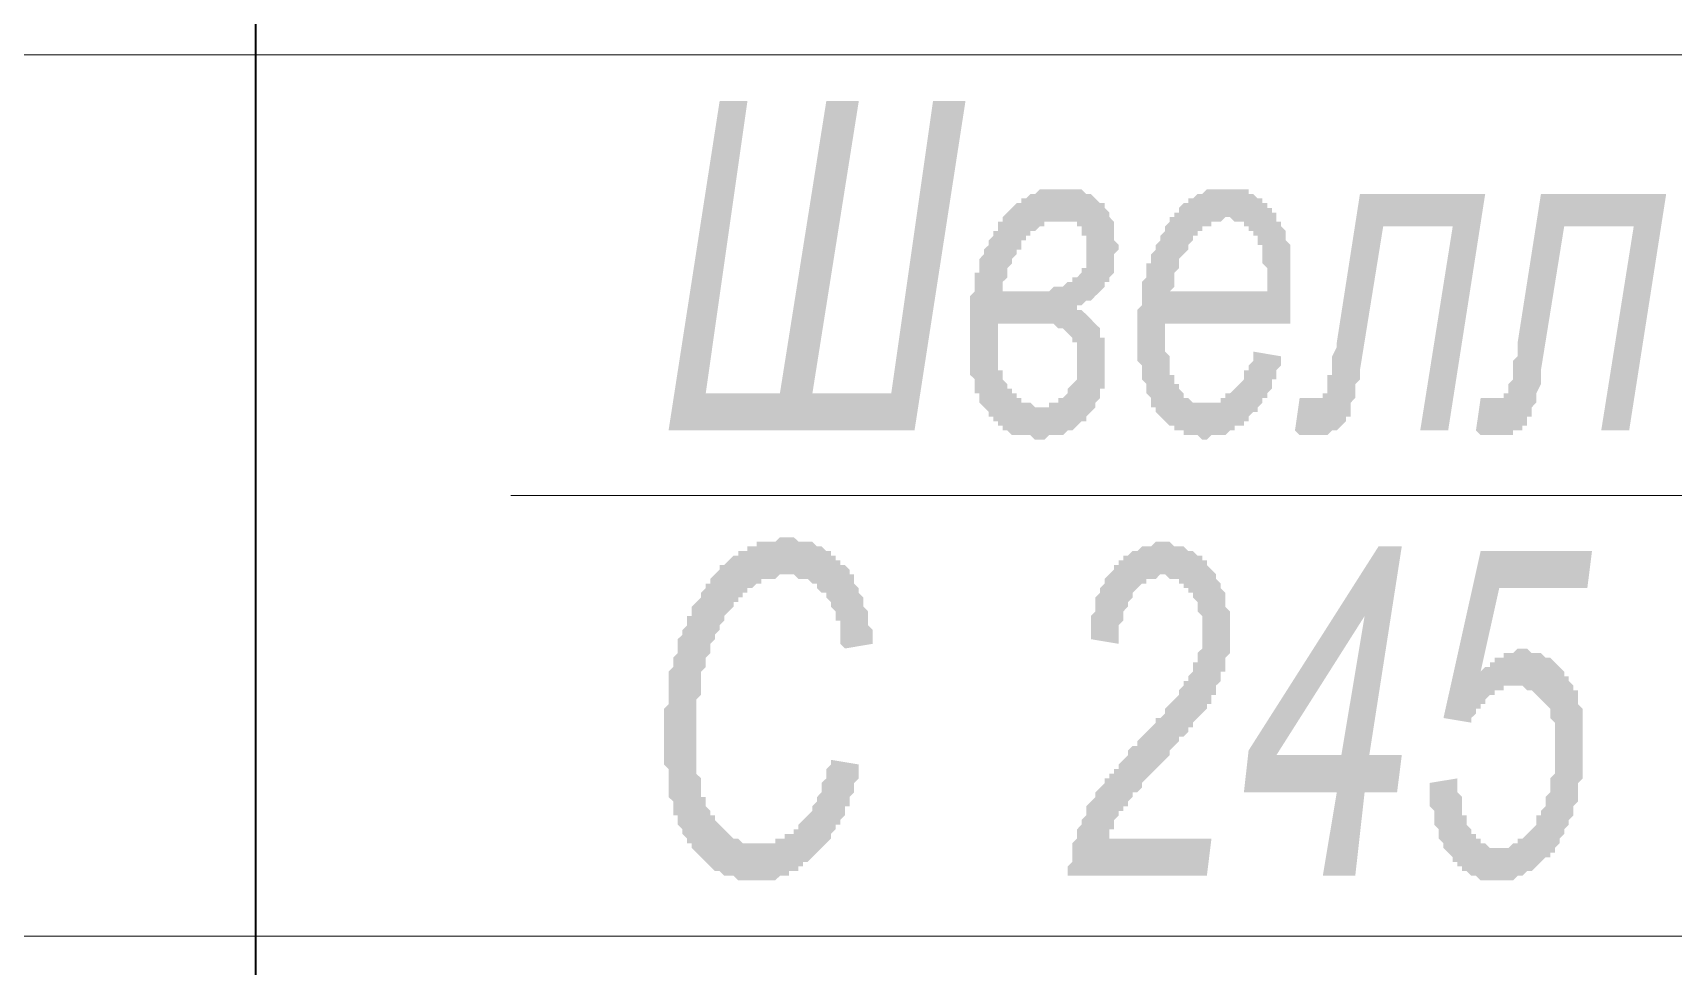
# Model space of a CAD drawing. Header units: millimetres. Extents: x 1372 to 666090, y 1285 to 31551.
# Drawn here: x 626999 to 628473, y 25875 to 26714 of the extents above; entities that cross this region are included whole.
import ezdxf

# ---------------------------------------------------------------- set-up
doc = ezdxf.new("R2010")
doc.units = ezdxf.units.MM
doc.layers.add('PDF _0', color=7, linetype='Continuous')
doc.layers.add('PDF _Аннотация - Текст_Ном._пера__1', color=7, linetype='Continuous')

msp = doc.modelspace()

# ---------------------------------------------------------------- hatches: boundary and pattern name
at = {"layer": 'PDF _Аннотация - Текст_Ном._пера__1', "transparency": 33554559}
for points in [[(627616.3, 26652.8), (627641.3, 26652.8), (627603.8, 26390), (627670.5, 26390), (627712.2, 26652.8), (627741.4, 26652.8), (627699.7, 26390), (627770.6, 26390), (627808.1, 26652.8), (627837.3, 26652.8), (627791.5, 26356.6), (627570.4, 26356.6)], [(628191.9, 26569.3), (628304.5, 26569.3), (628271.2, 26356.6), (628246.1, 26356.6), (628275.3, 26540.1), (628212.8, 26540.1), (628191.9, 26410.8), (628191.9, 26406.6), (628191.9, 26402.5), (628187.7, 26398.3), (628187.7, 26390), (628187.7, 26385.8), (628187.7, 26385.8), (628183.6, 26381.6), (628183.6, 26377.4), (628183.6, 26373.3), (628183.6, 26369.1), (628179.4, 26369.1), (628179.4, 26364.9), (628179.4, 26364.9), (628175.2, 26360.8), (628175.2, 26360.8), (628171.1, 26356.6), (628171.1, 26356.6), (628166.9, 26356.6), (628162.7, 26352.4), (628162.7, 26352.4), (628158.5, 26352.4), (628154.4, 26352.4), (628154.4, 26352.4), (628154.4, 26352.4), (628150.2, 26352.4), (628146, 26352.4), (628146, 26352.4), (628141.9, 26352.4), (628137.7, 26352.4), (628137.7, 26352.4), (628133.5, 26356.6), (628137.7, 26385.8), (628141.9, 26385.8), (628141.9, 26385.8), (628146, 26385.8), (628150.2, 26385.8), (628150.2, 26385.8), (628154.4, 26385.8), (628158.5, 26385.8), (628158.5, 26390), (628162.7, 26390), (628162.7, 26390), (628162.7, 26394.1), (628162.7, 26394.1), (628162.7, 26398.3), (628162.7, 26402.5), (628162.7, 26406.6), (628166.9, 26406.6), (628166.9, 26415), (628166.9, 26419.2), (628166.9, 26423.3), (628171.1, 26431.7), (628171.1, 26435.8)], [(628354.6, 26569.3), (628467.2, 26569.3), (628433.9, 26356.6), (628408.8, 26356.6), (628438, 26540.1), (628375.5, 26540.1), (628354.6, 26410.8), (628354.6, 26406.6), (628354.6, 26402.5), (628354.6, 26398.3), (628350.4, 26390), (628350.4, 26385.8), (628350.4, 26385.8), (628350.4, 26381.6), (628346.3, 26377.4), (628346.3, 26373.3), (628346.3, 26369.1), (628342.1, 26369.1), (628342.1, 26364.9), (628342.1, 26364.9), (628342.1, 26360.8), (628337.9, 26360.8), (628337.9, 26356.6), (628333.7, 26356.6), (628329.6, 26356.6), (628329.6, 26352.4), (628325.4, 26352.4), (628321.2, 26352.4), (628321.2, 26352.4), (628321.2, 26352.4), (628317.1, 26352.4), (628312.9, 26352.4), (628312.9, 26352.4), (628308.7, 26352.4), (628304.5, 26352.4), (628304.5, 26352.4), (628300.4, 26352.4), (628296.2, 26356.6), (628300.4, 26385.8), (628304.5, 26385.8), (628308.7, 26385.8), (628308.7, 26385.8), (628312.9, 26385.8), (628317.1, 26385.8), (628317.1, 26385.8), (628321.2, 26385.8), (628321.2, 26390), (628325.4, 26390), (628325.4, 26390), (628325.4, 26394.1), (628325.4, 26394.1), (628325.4, 26398.3), (628329.6, 26402.5), (628329.6, 26406.6), (628329.6, 26406.6), (628329.6, 26415), (628329.6, 26419.2), (628333.7, 26423.3), (628333.7, 26431.7), (628333.7, 26435.8)], [(627716.4, 26060.4), (627741.4, 26056.2), (627741.4, 26052.1), (627741.4, 26047.9), (627741.4, 26043.7), (627737.2, 26039.6), (627737.2, 26035.4), (627737.2, 26031.2), (627733.1, 26027), (627733.1, 26022.9), (627733.1, 26018.7), (627728.9, 26018.7), (627728.9, 26014.5), (627728.9, 26010.4), (627724.7, 26006.2), (627724.7, 26002), (627720.5, 26002), (627720.5, 25997.8), (627716.4, 25993.7), (627716.4, 25993.7), (627716.4, 25989.5), (627712.2, 25985.3), (627712.2, 25985.3), (627708, 25981.2), (627708, 25981.2), (627703.9, 25977), (627703.9, 25977), (627699.7, 25972.8), (627699.7, 25972.8), (627695.5, 25968.6), (627691.3, 25968.6), (627691.3, 25964.5), (627687.2, 25964.5), (627687.2, 25960.3), (627683, 25960.3), (627678.8, 25960.3), (627678.8, 25956.1), (627674.7, 25956.1), (627670.5, 25956.1), (627670.5, 25956.1), (627666.3, 25952), (627662.2, 25952), (627662.2, 25952), (627658, 25952), (627653.8, 25952), (627653.8, 25952), (627649.6, 25952), (627649.6, 25952), (627645.5, 25952), (627641.3, 25952), (627641.3, 25952), (627637.1, 25952), (627633, 25952), (627633, 25952), (627628.8, 25956.1), (627624.6, 25956.1), (627624.6, 25956.1), (627620.4, 25956.1), (627616.3, 25960.3), (627616.3, 25960.3), (627612.1, 25960.3), (627607.9, 25964.5), (627607.9, 25964.5), (627603.8, 25968.6), (627603.8, 25968.6), (627599.6, 25972.8), (627599.6, 25972.8), (627595.4, 25977), (627595.4, 25977), (627591.2, 25981.2), (627591.2, 25985.3), (627591.2, 25985.3), (627587.1, 25985.3), (627587.1, 25989.5), (627582.9, 25993.7), (627582.9, 25997.8), (627582.9, 25997.8), (627578.7, 26002), (627578.7, 26006.2), (627578.7, 26010.4), (627574.6, 26010.4), (627574.6, 26014.5), (627574.6, 26018.7), (627574.6, 26022.9), (627570.4, 26027), (627570.4, 26031.2), (627570.4, 26035.4), (627570.4, 26039.6), (627570.4, 26043.7), (627570.4, 26047.9), (627570.4, 26052.1), (627566.2, 26056.2), (627566.2, 26060.4), (627566.2, 26064.6), (627566.2, 26068.8), (627566.2, 26072.9), (627566.2, 26077.1), (627566.2, 26081.3), (627566.2, 26085.4), (627566.2, 26089.6), (627566.2, 26093.8), (627566.2, 26098), (627566.2, 26102.1), (627566.2, 26106.3), (627570.4, 26110.5), (627570.4, 26114.6), (627570.4, 26118.8), (627570.4, 26123), (627570.4, 26127.2), (627570.4, 26131.3), (627570.4, 26135.5), (627570.4, 26139.7), (627574.6, 26143.8), (627574.6, 26143.8), (627574.6, 26148), (627574.6, 26152.2), (627578.7, 26156.4), (627578.7, 26160.5), (627578.7, 26164.7), (627578.7, 26168.9), (627582.9, 26173), (627582.9, 26173), (627582.9, 26177.2), (627587.1, 26181.4), (627587.1, 26185.6), (627587.1, 26189.7), (627591.2, 26189.7), (627591.2, 26193.9), (627591.2, 26198.1), (627595.4, 26202.2), (627595.4, 26202.2), (627599.6, 26206.4), (627599.6, 26210.6), (627599.6, 26210.6), (627603.8, 26214.8), (627603.8, 26218.9), (627607.9, 26218.9), (627607.9, 26223.1), (627612.1, 26227.3), (627612.1, 26227.3), (627616.3, 26231.4), (627616.3, 26235.6), (627620.4, 26235.6), (627624.6, 26239.8), (627624.6, 26239.8), (627628.8, 26244), (627628.8, 26244), (627633, 26244), (627633, 26248.1), (627637.1, 26248.1), (627641.3, 26248.1), (627641.3, 26252.3), (627645.5, 26252.3), (627649.6, 26252.3), (627649.6, 26256.5), (627653.8, 26256.5), (627653.8, 26256.5), (627658, 26256.5), (627662.2, 26256.5), (627666.3, 26256.5), (627666.3, 26256.5), (627670.5, 26260.6), (627674.7, 26260.6), (627674.7, 26260.6), (627678.8, 26260.6), (627683, 26260.6), (627687.2, 26256.5), (627687.2, 26256.5), (627691.3, 26256.5), (627695.5, 26256.5), (627695.5, 26256.5), (627699.7, 26256.5), (627703.9, 26252.3), (627703.9, 26252.3), (627708, 26252.3), (627712.2, 26248.1), (627712.2, 26248.1), (627716.4, 26248.1), (627716.4, 26244), (627720.5, 26244), (627720.5, 26239.8), (627724.7, 26239.8), (627724.7, 26235.6), (627728.9, 26235.6), (627728.9, 26235.6), (627733.1, 26231.4), (627733.1, 26227.3), (627737.2, 26227.3), (627737.2, 26223.1), (627737.2, 26218.9), (627741.4, 26214.8), (627741.4, 26214.8), (627741.4, 26210.6), (627745.6, 26206.4), (627745.6, 26202.2), (627745.6, 26198.1), (627749.7, 26193.9), (627749.7, 26189.7), (627749.7, 26185.6), (627749.7, 26185.6), (627749.7, 26181.4), (627753.9, 26177.2), (627753.9, 26168.9), (627753.9, 26164.7), (627753.9, 26164.7), (627728.9, 26160.5), (627724.7, 26164.7), (627724.7, 26173), (627724.7, 26177.2), (627724.7, 26181.4), (627724.7, 26185.6), (627720.5, 26185.6), (627720.5, 26189.7), (627720.5, 26193.9), (627716.4, 26198.1), (627716.4, 26202.2), (627716.4, 26202.2), (627712.2, 26206.4), (627712.2, 26210.6), (627708, 26210.6), (627708, 26210.6), (627703.9, 26214.8), (627703.9, 26218.9), (627699.7, 26218.9), (627699.7, 26218.9), (627695.5, 26223.1), (627695.5, 26223.1), (627691.3, 26223.1), (627687.2, 26223.1), (627683, 26227.3), (627683, 26227.3), (627678.8, 26227.3), (627678.8, 26227.3), (627674.7, 26227.3), (627670.5, 26227.3), (627670.5, 26227.3), (627666.3, 26223.1), (627662.2, 26223.1), (627662.2, 26223.1), (627658, 26223.1), (627653.8, 26223.1), (627653.8, 26218.9), (627649.6, 26218.9), (627649.6, 26218.9), (627645.5, 26214.8), (627641.3, 26214.8), (627641.3, 26210.6), (627637.1, 26210.6), (627637.1, 26206.4), (627633, 26206.4), (627633, 26202.2), (627628.8, 26202.2), (627628.8, 26198.1), (627624.6, 26193.9), (627624.6, 26193.9), (627620.4, 26189.7), (627620.4, 26185.6), (627616.3, 26181.4), (627616.3, 26177.2), (627616.3, 26177.2), (627612.1, 26173), (627612.1, 26173), (627612.1, 26168.9), (627607.9, 26164.7), (627607.9, 26160.5), (627607.9, 26156.4), (627603.8, 26152.2), (627603.8, 26152.2), (627603.8, 26148), (627603.8, 26143.8), (627599.6, 26139.7), (627599.6, 26135.5), (627599.6, 26131.3), (627599.6, 26127.2), (627599.6, 26123), (627599.6, 26118.8), (627595.4, 26114.6), (627595.4, 26110.5), (627595.4, 26106.3), (627595.4, 26102.1), (627595.4, 26098), (627595.4, 26093.8), (627595.4, 26089.6), (627595.4, 26085.4), (627595.4, 26081.3), (627595.4, 26077.1), (627595.4, 26072.9), (627595.4, 26068.8), (627595.4, 26064.6), (627595.4, 26060.4), (627595.4, 26056.2), (627595.4, 26052.1), (627595.4, 26047.9), (627599.6, 26043.7), (627599.6, 26039.6), (627599.6, 26035.4), (627599.6, 26031.2), (627599.6, 26027), (627603.8, 26027), (627603.8, 26022.9), (627603.8, 26018.7), (627607.9, 26014.5), (627607.9, 26014.5), (627607.9, 26010.4), (627612.1, 26010.4), (627612.1, 26006.2), (627616.3, 26002), (627616.3, 26002), (627620.4, 25997.8), (627620.4, 25997.8), (627624.6, 25993.7), (627624.6, 25993.7), (627628.8, 25989.5), (627633, 25989.5), (627633, 25989.5), (627637.1, 25985.3), (627637.1, 25985.3), (627641.3, 25985.3), (627645.5, 25985.3), (627649.6, 25985.3), (627649.6, 25985.3), (627649.6, 25985.3), (627653.8, 25985.3), (627658, 25985.3), (627658, 25985.3), (627662.2, 25985.3), (627666.3, 25985.3), (627666.3, 25989.5), (627670.5, 25989.5), (627674.7, 25989.5), (627674.7, 25993.7), (627678.8, 25993.7), (627683, 25993.7), (627683, 25997.8), (627687.2, 25997.8), (627687.2, 26002), (627691.3, 26006.2), (627691.3, 26006.2), (627695.5, 26010.4), (627695.5, 26010.4), (627699.7, 26014.5), (627699.7, 26018.7), (627703.9, 26022.9), (627703.9, 26022.9), (627703.9, 26027), (627708, 26031.2), (627708, 26035.4), (627708, 26039.6), (627712.2, 26043.7), (627712.2, 26043.7), (627712.2, 26047.9), (627712.2, 26052.1), (627716.4, 26056.2), (627716.4, 26060.4)], [(627929.1, 25956.1), (627929.1, 25960.3), (627929.1, 25964.5), (627933.3, 25968.6), (627933.3, 25972.8), (627933.3, 25977), (627933.3, 25981.2), (627933.3, 25985.3), (627937.5, 25989.5), (627937.5, 25993.7), (627937.5, 25997.8), (627937.5, 25997.8), (627941.6, 26002), (627941.6, 26006.2), (627941.6, 26006.2), (627945.8, 26010.4), (627945.8, 26014.5), (627945.8, 26018.7), (627950, 26022.9), (627950, 26022.9), (627954.1, 26027), (627954.1, 26031.2), (627958.3, 26035.4), (627958.3, 26035.4), (627958.3, 26035.4), (627962.5, 26039.6), (627962.5, 26039.6), (627962.5, 26043.7), (627966.7, 26043.7), (627966.7, 26047.9), (627970.8, 26047.9), (627970.8, 26052.1), (627975, 26052.1), (627975, 26056.2), (627979.2, 26060.4), (627979.2, 26060.4), (627983.3, 26064.6), (627983.3, 26068.8), (627987.5, 26072.9), (627991.7, 26072.9), (627991.7, 26077.1), (627995.9, 26081.3), (628000, 26085.4), (628004.2, 26089.6), (628004.2, 26089.6), (628008.4, 26093.8), (628008.4, 26098), (628012.5, 26098), (628016.7, 26102.1), (628016.7, 26106.3), (628020.9, 26110.5), (628020.9, 26110.5), (628025.1, 26114.6), (628025.1, 26114.6), (628029.2, 26118.8), (628029.2, 26118.8), (628029.2, 26123), (628029.2, 26123), (628033.4, 26127.2), (628033.4, 26131.3), (628037.6, 26131.3), (628037.6, 26135.5), (628041.7, 26139.7), (628041.7, 26143.8), (628041.7, 26148), (628045.9, 26148), (628045.9, 26152.2), (628045.9, 26152.2), (628045.9, 26156.4), (628050.1, 26160.5), (628050.1, 26164.7), (628050.1, 26168.9), (628050.1, 26173), (628050.1, 26177.2), (628050.1, 26181.4), (628050.1, 26185.6), (628050.1, 26189.7), (628045.9, 26193.9), (628045.9, 26198.1), (628045.9, 26198.1), (628045.9, 26202.2), (628041.7, 26206.4), (628041.7, 26210.6), (628037.6, 26210.6), (628037.6, 26214.8), (628033.4, 26214.8), (628033.4, 26218.9), (628029.2, 26218.9), (628029.2, 26223.1), (628025.1, 26223.1), (628020.9, 26223.1), (628020.9, 26223.1), (628016.7, 26227.3), (628016.7, 26227.3), (628012.5, 26227.3), (628008.4, 26223.1), (628004.2, 26223.1), (628004.2, 26223.1), (628000, 26223.1), (628000, 26218.9), (627995.9, 26218.9), (627991.7, 26214.8), (627991.7, 26214.8), (627987.5, 26210.6), (627987.5, 26210.6), (627987.5, 26206.4), (627983.3, 26202.2), (627983.3, 26202.2), (627983.3, 26198.1), (627979.2, 26193.9), (627979.2, 26189.7), (627979.2, 26185.6), (627975, 26181.4), (627975, 26177.2), (627975, 26173), (627975, 26168.9), (627975, 26164.7), (627950, 26168.9), (627950, 26173), (627950, 26177.2), (627950, 26181.4), (627950, 26185.6), (627950, 26189.7), (627954.1, 26193.9), (627954.1, 26198.1), (627954.1, 26202.2), (627954.1, 26206.4), (627958.3, 26210.6), (627958.3, 26214.8), (627958.3, 26214.8), (627962.5, 26218.9), (627962.5, 26223.1), (627966.7, 26227.3), (627966.7, 26227.3), (627970.8, 26231.4), (627970.8, 26231.4), (627970.8, 26235.6), (627975, 26235.6), (627975, 26239.8), (627979.2, 26239.8), (627979.2, 26244), (627983.3, 26244), (627987.5, 26248.1), (627987.5, 26248.1), (627991.7, 26248.1), (627995.9, 26252.3), (627995.9, 26252.3), (628000, 26252.3), (628004.2, 26252.3), (628004.2, 26252.3), (628008.4, 26256.5), (628012.5, 26256.5), (628012.5, 26256.5), (628016.7, 26256.5), (628020.9, 26256.5), (628025.1, 26252.3), (628025.1, 26252.3), (628029.2, 26252.3), (628033.4, 26252.3), (628033.4, 26252.3), (628037.6, 26248.1), (628041.7, 26248.1), (628041.7, 26248.1), (628045.9, 26244), (628045.9, 26244), (628050.1, 26244), (628050.1, 26239.8), (628054.3, 26239.8), (628054.3, 26235.6), (628058.4, 26231.4), (628058.4, 26231.4), (628062.6, 26227.3), (628062.6, 26223.1), (628066.8, 26218.9), (628066.8, 26218.9), (628066.8, 26214.8), (628070.9, 26210.6), (628070.9, 26206.4), (628070.9, 26202.2), (628070.9, 26198.1), (628075.1, 26193.9), (628075.1, 26189.7), (628075.1, 26189.7), (628075.1, 26185.6), (628075.1, 26181.4), (628075.1, 26177.2), (628075.1, 26177.2), (628075.1, 26173), (628075.1, 26168.9), (628075.1, 26164.7), (628075.1, 26160.5), (628075.1, 26156.4), (628070.9, 26152.2), (628070.9, 26148), (628070.9, 26143.8), (628070.9, 26139.7), (628066.8, 26139.7), (628066.8, 26135.5), (628066.8, 26131.3), (628062.6, 26127.2), (628062.6, 26123), (628062.6, 26118.8), (628058.4, 26118.8), (628058.4, 26118.8), (628058.4, 26114.6), (628058.4, 26114.6), (628058.4, 26110.5), (628054.3, 26110.5), (628054.3, 26106.3), (628054.3, 26106.3), (628050.1, 26102.1), (628050.1, 26102.1), (628045.9, 26098), (628045.9, 26098), (628041.7, 26093.8), (628041.7, 26089.6), (628037.6, 26089.6), (628037.6, 26085.4), (628033.4, 26081.3), (628029.2, 26081.3), (628029.2, 26077.1), (628025.1, 26072.9), (628020.9, 26068.8), (628020.9, 26064.6), (628016.7, 26060.4), (628012.5, 26056.2), (628008.4, 26052.1), (628008.4, 26052.1), (628004.2, 26047.9), (628000, 26043.7), (628000, 26043.7), (627995.9, 26039.6), (627995.9, 26035.4), (627991.7, 26031.2), (627987.5, 26031.2), (627987.5, 26027), (627987.5, 26027), (627983.3, 26022.9), (627983.3, 26018.7), (627979.2, 26018.7), (627979.2, 26014.5), (627975, 26014.5), (627975, 26010.4), (627970.8, 26006.2), (627970.8, 26002), (627970.8, 25997.8), (627966.7, 25997.8), (627966.7, 25993.7), (627966.7, 25989.5), (628058.4, 25989.5), (628054.3, 25956.1)], [(628254.5, 26039.6), (628279.5, 26043.7), (628279.5, 26039.6), (628279.5, 26035.4), (628279.5, 26035.4), (628279.5, 26031.2), (628283.7, 26027), (628283.7, 26022.9), (628283.7, 26018.7), (628283.7, 26014.5), (628283.7, 26010.4), (628287.9, 26010.4), (628287.9, 26006.2), (628287.9, 26002), (628292, 25997.8), (628292, 25993.7), (628296.2, 25993.7), (628296.2, 25989.5), (628300.4, 25989.5), (628300.4, 25985.3), (628304.5, 25985.3), (628308.7, 25981.2), (628308.7, 25981.2), (628312.9, 25981.2), (628317.1, 25981.2), (628317.1, 25981.2), (628317.1, 25981.2), (628321.2, 25981.2), (628325.4, 25981.2), (628325.4, 25981.2), (628329.6, 25985.3), (628333.7, 25985.3), (628333.7, 25989.5), (628337.9, 25989.5), (628342.1, 25993.7), (628342.1, 25993.7), (628342.1, 25993.7), (628346.3, 25997.8), (628346.3, 25997.8), (628350.4, 26002), (628350.4, 26006.2), (628350.4, 26010.4), (628354.6, 26010.4), (628354.6, 26014.5), (628358.8, 26018.7), (628358.8, 26022.9), (628358.8, 26027), (628358.8, 26027), (628362.9, 26031.2), (628362.9, 26035.4), (628362.9, 26039.6), (628362.9, 26043.7), (628367.1, 26047.9), (628367.1, 26052.1), (628367.1, 26056.2), (628367.1, 26060.4), (628367.1, 26064.6), (628367.1, 26064.6), (628367.1, 26068.8), (628367.1, 26072.9), (628367.1, 26077.1), (628367.1, 26081.3), (628367.1, 26085.4), (628367.1, 26089.6), (628367.1, 26093.8), (628362.9, 26098), (628362.9, 26098), (628362.9, 26102.1), (628362.9, 26106.3), (628358.8, 26110.5), (628358.8, 26110.5), (628354.6, 26114.6), (628354.6, 26114.6), (628350.4, 26118.8), (628350.4, 26118.8), (628346.3, 26123), (628342.1, 26123), (628342.1, 26123), (628337.9, 26127.2), (628333.7, 26127.2), (628333.7, 26127.2), (628329.6, 26127.2), (628329.6, 26127.2), (628325.4, 26127.2), (628321.2, 26127.2), (628321.2, 26123), (628317.1, 26123), (628312.9, 26123), (628312.9, 26118.8), (628308.7, 26118.8), (628308.7, 26118.8), (628304.5, 26114.6), (628304.5, 26110.5), (628300.4, 26110.5), (628300.4, 26106.3), (628296.2, 26106.3), (628296.2, 26102.1), (628292, 26098), (628292, 26093.8), (628267, 26098), (628300.4, 26248.1), (628400.5, 26248.1), (628396.3, 26214.8), (628317.1, 26214.8), (628300.4, 26139.7), (628304.5, 26143.8), (628308.7, 26143.8), (628308.7, 26148), (628312.9, 26148), (628312.9, 26152.2), (628317.1, 26152.2), (628321.2, 26152.2), (628321.2, 26156.4), (628321.2, 26156.4), (628325.4, 26156.4), (628329.6, 26156.4), (628329.6, 26156.4), (628333.7, 26160.5), (628337.9, 26160.5), (628337.9, 26160.5), (628342.1, 26160.5), (628346.3, 26156.4), (628346.3, 26156.4), (628350.4, 26156.4), (628354.6, 26156.4), (628354.6, 26156.4), (628358.8, 26152.2), (628362.9, 26152.2), (628362.9, 26152.2), (628367.1, 26148), (628367.1, 26148), (628371.3, 26143.8), (628371.3, 26143.8), (628375.5, 26139.7), (628375.5, 26135.5), (628379.6, 26135.5), (628379.6, 26135.5), (628379.6, 26131.3), (628383.8, 26127.2), (628383.8, 26123), (628388, 26123), (628388, 26118.8), (628388, 26114.6), (628388, 26110.5), (628392.1, 26106.3), (628392.1, 26102.1), (628392.1, 26098), (628392.1, 26093.8), (628392.1, 26089.6), (628392.1, 26085.4), (628392.1, 26081.3), (628392.1, 26077.1), (628392.1, 26072.9), (628392.1, 26068.8), (628392.1, 26064.6), (628392.1, 26060.4), (628392.1, 26056.2), (628392.1, 26052.1), (628392.1, 26047.9), (628392.1, 26043.7), (628392.1, 26043.7), (628388, 26039.6), (628388, 26035.4), (628388, 26031.2), (628388, 26027), (628388, 26022.9), (628383.8, 26018.7), (628383.8, 26014.5), (628383.8, 26010.4), (628379.6, 26006.2), (628379.6, 26006.2), (628379.6, 26002), (628375.5, 25997.8), (628375.5, 25993.7), (628371.3, 25989.5), (628371.3, 25989.5), (628371.3, 25985.3), (628367.1, 25981.2), (628367.1, 25977), (628362.9, 25977), (628362.9, 25972.8), (628358.8, 25972.8), (628354.6, 25968.6), (628354.6, 25968.6), (628350.4, 25964.5), (628350.4, 25964.5), (628346.3, 25960.3), (628342.1, 25960.3), (628342.1, 25960.3), (628337.9, 25956.1), (628333.7, 25956.1), (628333.7, 25956.1), (628329.6, 25952), (628325.4, 25952), (628325.4, 25952), (628321.2, 25952), (628317.1, 25952), (628317.1, 25952), (628312.9, 25952), (628312.9, 25952), (628308.7, 25952), (628304.5, 25952), (628304.5, 25952), (628300.4, 25952), (628296.2, 25956.1), (628296.2, 25956.1), (628292, 25956.1), (628287.9, 25960.3), (628287.9, 25960.3), (628283.7, 25960.3), (628283.7, 25964.5), (628279.5, 25964.5), (628279.5, 25968.6), (628275.3, 25968.6), (628275.3, 25972.8), (628271.2, 25977), (628271.2, 25977), (628267, 25981.2), (628267, 25985.3), (628262.8, 25989.5), (628262.8, 25993.7), (628262.8, 25993.7), (628262.8, 25997.8), (628258.7, 26002), (628258.7, 26006.2), (628258.7, 26010.4), (628258.7, 26014.5), (628254.5, 26018.7), (628254.5, 26022.9), (628254.5, 26027), (628254.5, 26031.2), (628254.5, 26035.4), (628254.5, 26035.4), (628254.5, 26039.6), (628254.5, 26039.6)]]:
    msp.add_hatch(color=256, dxfattribs=at).paths.add_polyline_path(points)
h = msp.add_hatch(color=256, dxfattribs=at)
h.paths.add_polyline_path([(627937.5, 26469.2), (627937.5, 26465), (627941.6, 26465), (627945.8, 26460.9), (627945.8, 26460.9), (627950, 26456.7), (627950, 26456.7), (627954.1, 26452.5), (627954.1, 26452.5), (627958.3, 26448.4), (627958.3, 26444.2), (627958.3, 26440), (627962.5, 26440), (627962.5, 26435.8), (627962.5, 26431.7), (627962.5, 26427.5), (627962.5, 26423.3), (627962.5, 26419.2), (627962.5, 26419.2), (627962.5, 26415), (627962.5, 26410.8), (627962.5, 26406.6), (627962.5, 26402.5), (627962.5, 26398.3), (627962.5, 26394.1), (627958.3, 26394.1), (627958.3, 26390), (627958.3, 26385.8), (627954.1, 26381.6), (627954.1, 26377.4), (627950, 26373.3), (627950, 26373.3), (627950, 26373.3), (627945.8, 26369.1), (627945.8, 26364.9), (627941.6, 26364.9), (627941.6, 26364.9), (627937.5, 26360.8), (627937.5, 26360.8), (627933.3, 26356.6), (627933.3, 26356.6), (627929.1, 26356.6), (627924.9, 26352.4), (627924.9, 26352.4), (627920.8, 26352.4), (627916.6, 26352.4), (627912.4, 26352.4), (627912.4, 26352.4), (627908.3, 26348.2), (627904.1, 26348.2), (627904.1, 26348.2), (627899.9, 26348.2), (627895.7, 26352.4), (627891.6, 26352.4), (627891.6, 26352.4), (627887.4, 26352.4), (627883.2, 26352.4), (627883.2, 26352.4), (627879.1, 26352.4), (627874.9, 26356.6), (627874.9, 26356.6), (627870.7, 26356.6), (627870.7, 26360.8), (627866.5, 26360.8), (627866.5, 26364.9), (627862.4, 26364.9), (627862.4, 26369.1), (627858.2, 26369.1), (627858.2, 26373.3), (627854, 26377.4), (627854, 26377.4), (627849.9, 26381.6), (627849.9, 26385.8), (627849.9, 26390), (627845.7, 26390), (627845.7, 26394.1), (627845.7, 26398.3), (627845.7, 26402.5), (627841.5, 26406.6), (627841.5, 26410.8), (627841.5, 26415), (627841.5, 26419.2), (627841.5, 26423.3), (627841.5, 26427.5), (627841.5, 26431.7), (627841.5, 26435.8), (627841.5, 26435.8), (627841.5, 26440), (627841.5, 26444.2), (627841.5, 26448.4), (627841.5, 26452.5), (627841.5, 26456.7), (627841.5, 26460.9), (627841.5, 26465), (627841.5, 26469.2), (627841.5, 26473.4), (627841.5, 26477.6), (627845.7, 26481.7), (627845.7, 26485.9), (627845.7, 26490.1), (627845.7, 26494.2), (627845.7, 26498.4), (627849.9, 26498.4), (627849.9, 26502.6), (627849.9, 26506.8), (627849.9, 26510.9), (627854, 26515.1), (627854, 26519.3), (627854, 26519.3), (627858.2, 26523.4), (627858.2, 26527.6), (627862.4, 26531.8), (627862.4, 26536), (627862.4, 26536), (627866.5, 26536), (627866.5, 26540.1), (627866.5, 26544.3), (627870.7, 26544.3), (627870.7, 26548.5), (627874.9, 26552.6), (627874.9, 26552.6), (627879.1, 26556.8), (627879.1, 26556.8), (627883.2, 26561), (627887.4, 26561), (627887.4, 26565.2), (627891.6, 26565.2), (627891.6, 26565.2), (627895.7, 26569.3), (627899.9, 26569.3), (627899.9, 26569.3), (627904.1, 26573.5), (627908.3, 26573.5), (627908.3, 26573.5), (627912.4, 26573.5), (627916.6, 26573.5), (627916.6, 26573.5), (627920.8, 26573.5), (627924.9, 26573.5), (627924.9, 26573.5), (627929.1, 26573.5), (627933.3, 26573.5), (627933.3, 26573.5), (627937.5, 26573.5), (627941.6, 26573.5), (627941.6, 26573.5), (627945.8, 26569.3), (627950, 26569.3), (627950, 26569.3), (627954.1, 26565.2), (627954.1, 26565.2), (627958.3, 26561), (627958.3, 26561), (627962.5, 26561), (627962.5, 26556.8), (627966.7, 26552.6), (627966.7, 26548.5), (627966.7, 26548.5), (627970.8, 26544.3), (627970.8, 26540.1), (627970.8, 26536), (627970.8, 26531.8), (627970.8, 26527.6), (627975, 26523.4), (627975, 26523.4), (627975, 26519.3), (627970.8, 26515.1), (627970.8, 26510.9), (627970.8, 26506.8), (627970.8, 26502.6), (627970.8, 26498.4), (627966.7, 26494.2), (627966.7, 26490.1), (627962.5, 26490.1), (627962.5, 26485.9), (627962.5, 26485.9), (627958.3, 26481.7), (627958.3, 26481.7), (627954.1, 26477.6), (627954.1, 26477.6), (627950, 26473.4), (627950, 26473.4), (627945.8, 26473.4), (627941.6, 26469.2), (627937.5, 26469.2), (627937.5, 26469.2), (627937.5, 26469.2)], flags=0)
h.paths.add_polyline_path([(627870.7, 26481.7), (627874.9, 26481.7), (627879.1, 26481.7), (627879.1, 26481.7), (627883.2, 26481.7), (627887.4, 26481.7), (627887.4, 26481.7), (627887.4, 26481.7), (627891.6, 26481.7), (627895.7, 26481.7), (627899.9, 26481.7), (627904.1, 26481.7), (627904.1, 26481.7), (627908.3, 26481.7), (627912.4, 26481.7), (627916.6, 26485.9), (627916.6, 26485.9), (627920.8, 26485.9), (627920.8, 26485.9), (627924.9, 26485.9), (627929.1, 26490.1), (627929.1, 26490.1), (627933.3, 26490.1), (627933.3, 26490.1), (627933.3, 26494.2), (627937.5, 26494.2), (627941.6, 26498.4), (627941.6, 26502.6), (627945.8, 26502.6), (627945.8, 26506.8), (627945.8, 26510.9), (627945.8, 26515.1), (627945.8, 26515.1), (627945.8, 26519.3), (627945.8, 26523.4), (627945.8, 26527.6), (627945.8, 26531.8), (627941.6, 26531.8), (627941.6, 26536), (627941.6, 26540.1), (627937.5, 26540.1), (627937.5, 26544.3), (627933.3, 26544.3), (627929.1, 26544.3), (627929.1, 26544.3), (627924.9, 26544.3), (627924.9, 26544.3), (627920.8, 26544.3), (627916.6, 26544.3), (627916.6, 26544.3), (627912.4, 26544.3), (627908.3, 26544.3), (627908.3, 26540.1), (627904.1, 26540.1), (627904.1, 26540.1), (627899.9, 26536), (627895.7, 26536), (627895.7, 26531.8), (627891.6, 26531.8), (627891.6, 26527.6), (627887.4, 26527.6), (627887.4, 26523.4), (627887.4, 26519.3), (627883.2, 26519.3), (627883.2, 26515.1), (627879.1, 26510.9), (627879.1, 26506.8), (627879.1, 26506.8), (627874.9, 26502.6), (627874.9, 26498.4), (627874.9, 26494.2), (627870.7, 26490.1), (627870.7, 26485.9), (627870.7, 26481.7)], flags=0)
h.paths.add_polyline_path([(627866.5, 26452.5), (627866.5, 26448.4), (627866.5, 26444.2), (627866.5, 26440), (627866.5, 26435.8), (627866.5, 26435.8), (627866.5, 26431.7), (627866.5, 26427.5), (627866.5, 26423.3), (627866.5, 26419.2), (627866.5, 26415), (627866.5, 26410.8), (627870.7, 26410.8), (627870.7, 26406.6), (627870.7, 26402.5), (627874.9, 26398.3), (627874.9, 26394.1), (627874.9, 26394.1), (627879.1, 26394.1), (627879.1, 26390), (627883.2, 26390), (627883.2, 26385.8), (627887.4, 26385.8), (627887.4, 26381.6), (627891.6, 26381.6), (627895.7, 26381.6), (627895.7, 26381.6), (627899.9, 26377.4), (627904.1, 26377.4), (627904.1, 26377.4), (627908.3, 26377.4), (627912.4, 26377.4), (627912.4, 26381.6), (627916.6, 26381.6), (627920.8, 26381.6), (627920.8, 26385.8), (627924.9, 26385.8), (627924.9, 26385.8), (627929.1, 26390), (627929.1, 26390), (627929.1, 26394.1), (627933.3, 26398.3), (627933.3, 26398.3), (627937.5, 26402.5), (627937.5, 26406.6), (627937.5, 26410.8), (627937.5, 26415), (627937.5, 26419.2), (627937.5, 26423.3), (627937.5, 26427.5), (627937.5, 26431.7), (627937.5, 26435.8), (627933.3, 26435.8), (627933.3, 26440), (627929.1, 26444.2), (627929.1, 26444.2), (627924.9, 26448.4), (627924.9, 26448.4), (627924.9, 26448.4), (627920.8, 26448.4), (627920.8, 26448.4), (627916.6, 26452.5), (627916.6, 26452.5), (627912.4, 26452.5), (627912.4, 26452.5), (627908.3, 26452.5), (627904.1, 26452.5), (627899.9, 26452.5), (627899.9, 26452.5), (627895.7, 26452.5), (627891.6, 26452.5), (627887.4, 26452.5), (627883.2, 26452.5), (627879.1, 26452.5), (627879.1, 26452.5), (627874.9, 26452.5), (627874.9, 26452.5), (627870.7, 26452.5), (627866.5, 26452.5)], flags=0)
h = msp.add_hatch(color=256, dxfattribs=at)
h.paths.add_polyline_path([(628096, 26427.5), (628121, 26423.3), (628121, 26419.2), (628121, 26419.2), (628121, 26415), (628116.8, 26410.8), (628116.8, 26406.6), (628116.8, 26402.5), (628112.7, 26402.5), (628112.7, 26398.3), (628112.7, 26394.1), (628108.5, 26390), (628108.5, 26385.8), (628104.3, 26385.8), (628104.3, 26381.6), (628100.1, 26377.4), (628100.1, 26373.3), (628096, 26373.3), (628096, 26373.3), (628091.8, 26369.1), (628091.8, 26364.9), (628087.6, 26364.9), (628087.6, 26360.8), (628083.5, 26360.8), (628079.3, 26360.8), (628079.3, 26356.6), (628075.1, 26356.6), (628075.1, 26356.6), (628070.9, 26352.4), (628066.8, 26352.4), (628066.8, 26352.4), (628062.6, 26352.4), (628058.4, 26352.4), (628058.4, 26352.4), (628054.3, 26348.2), (628050.1, 26348.2), (628050.1, 26348.2), (628045.9, 26352.4), (628041.7, 26352.4), (628037.6, 26352.4), (628037.6, 26352.4), (628033.4, 26352.4), (628033.4, 26356.6), (628029.2, 26356.6), (628025.1, 26356.6), (628025.1, 26360.8), (628020.9, 26360.8), (628020.9, 26360.8), (628016.7, 26364.9), (628016.7, 26364.9), (628012.5, 26369.1), (628012.5, 26369.1), (628008.4, 26373.3), (628008.4, 26377.4), (628004.2, 26377.4), (628004.2, 26381.6), (628004.2, 26385.8), (628000, 26390), (628000, 26394.1), (628000, 26394.1), (628000, 26398.3), (627995.9, 26402.5), (627995.9, 26402.5), (627995.9, 26406.6), (627995.9, 26410.8), (627995.9, 26415), (627991.7, 26419.2), (627991.7, 26423.3), (627991.7, 26427.5), (627991.7, 26431.7), (627991.7, 26435.8), (627991.7, 26440), (627991.7, 26440), (627991.7, 26444.2), (627991.7, 26448.4), (627991.7, 26452.5), (627991.7, 26456.7), (627991.7, 26460.9), (627991.7, 26465), (627995.9, 26469.2), (627995.9, 26473.4), (627995.9, 26477.6), (627995.9, 26481.7), (627995.9, 26485.9), (627995.9, 26490.1), (628000, 26494.2), (628000, 26498.4), (628000, 26502.6), (628000, 26506.8), (628004.2, 26506.8), (628004.2, 26510.9), (628004.2, 26515.1), (628008.4, 26519.3), (628008.4, 26523.4), (628008.4, 26523.4), (628012.5, 26527.6), (628012.5, 26531.8), (628016.7, 26536), (628016.7, 26540.1), (628016.7, 26540.1), (628020.9, 26544.3), (628020.9, 26548.5), (628025.1, 26548.5), (628025.1, 26552.6), (628029.2, 26552.6), (628029.2, 26556.8), (628033.4, 26561), (628033.4, 26561), (628037.6, 26561), (628037.6, 26565.2), (628041.7, 26565.2), (628041.7, 26565.2), (628045.9, 26569.3), (628050.1, 26569.3), (628050.1, 26569.3), (628054.3, 26573.5), (628058.4, 26573.5), (628058.4, 26573.5), (628062.6, 26573.5), (628066.8, 26573.5), (628066.8, 26573.5), (628070.9, 26573.5), (628070.9, 26573.5), (628075.1, 26573.5), (628079.3, 26573.5), (628083.5, 26573.5), (628083.5, 26573.5), (628087.6, 26573.5), (628091.8, 26573.5), (628091.8, 26569.3), (628096, 26569.3), (628096, 26569.3), (628100.1, 26565.2), (628104.3, 26565.2), (628104.3, 26561), (628108.5, 26561), (628108.5, 26556.8), (628112.7, 26556.8), (628112.7, 26552.6), (628116.8, 26552.6), (628116.8, 26548.5), (628116.8, 26544.3), (628121, 26544.3), (628121, 26540.1), (628125.2, 26536), (628125.2, 26531.8), (628125.2, 26527.6), (628125.2, 26527.6), (628129.3, 26523.4), (628129.3, 26519.3), (628129.3, 26515.1), (628129.3, 26510.9), (628129.3, 26506.8), (628129.3, 26502.6), (628129.3, 26498.4), (628129.3, 26494.2), (628129.3, 26490.1), (628129.3, 26485.9), (628129.3, 26481.7), (628129.3, 26477.6), (628129.3, 26473.4), (628129.3, 26469.2), (628129.3, 26465), (628129.3, 26460.9), (628129.3, 26456.7), (628129.3, 26452.5), (628016.7, 26452.5), (628016.7, 26448.4), (628016.7, 26444.2), (628016.7, 26444.2), (628016.7, 26435.8), (628016.7, 26431.7), (628016.7, 26427.5), (628020.9, 26423.3), (628020.9, 26419.2), (628020.9, 26415), (628020.9, 26410.8), (628020.9, 26406.6), (628025.1, 26406.6), (628025.1, 26402.5), (628025.1, 26398.3), (628029.2, 26398.3), (628029.2, 26394.1), (628029.2, 26394.1), (628033.4, 26390), (628033.4, 26385.8), (628037.6, 26385.8), (628037.6, 26385.8), (628041.7, 26381.6), (628045.9, 26381.6), (628045.9, 26381.6), (628050.1, 26381.6), (628050.1, 26381.6), (628054.3, 26381.6), (628058.4, 26381.6), (628058.4, 26381.6), (628062.6, 26381.6), (628066.8, 26381.6), (628066.8, 26385.8), (628070.9, 26385.8), (628070.9, 26390), (628075.1, 26390), (628079.3, 26394.1), (628079.3, 26394.1), (628083.5, 26398.3), (628083.5, 26398.3), (628087.6, 26402.5), (628087.6, 26406.6), (628087.6, 26410.8), (628091.8, 26410.8), (628091.8, 26415), (628096, 26419.2), (628096, 26423.3), (628096, 26427.5), (628096, 26427.5)], flags=0)
h.paths.add_polyline_path([(628020.9, 26481.7), (628108.5, 26481.7), (628108.5, 26485.9), (628108.5, 26490.1), (628108.5, 26494.2), (628108.5, 26498.4), (628108.5, 26502.6), (628104.3, 26506.8), (628104.3, 26510.9), (628104.3, 26515.1), (628104.3, 26519.3), (628104.3, 26523.4), (628100.1, 26523.4), (628100.1, 26527.6), (628100.1, 26531.8), (628096, 26531.8), (628096, 26536), (628091.8, 26536), (628091.8, 26540.1), (628087.6, 26540.1), (628087.6, 26544.3), (628083.5, 26544.3), (628079.3, 26544.3), (628079.3, 26544.3), (628075.1, 26548.5), (628070.9, 26548.5), (628070.9, 26548.5), (628066.8, 26544.3), (628062.6, 26544.3), (628062.6, 26544.3), (628058.4, 26544.3), (628058.4, 26540.1), (628054.3, 26540.1), (628050.1, 26540.1), (628050.1, 26536), (628045.9, 26536), (628045.9, 26531.8), (628041.7, 26531.8), (628041.7, 26527.6), (628037.6, 26523.4), (628037.6, 26523.4), (628037.6, 26519.3), (628033.4, 26515.1), (628033.4, 26515.1), (628029.2, 26510.9), (628029.2, 26506.8), (628029.2, 26502.6), (628025.1, 26498.4), (628025.1, 26494.2), (628025.1, 26490.1), (628025.1, 26485.9), (628020.9, 26481.7), (628020.9, 26481.7)], flags=0)
h = msp.add_hatch(color=256, dxfattribs=at)
h.paths.add_polyline_path([(628158.5, 25956.1), (628171.1, 26031.2), (628087.6, 26031.2), (628091.8, 26068.8), (628208.6, 26252.3), (628229.5, 26252.3), (628200.3, 26064.6), (628229.5, 26064.6), (628225.3, 26031.2), (628196.1, 26031.2), (628187.7, 25956.1)], flags=0)
h.paths.add_polyline_path([(628175.2, 26064.6), (628196.1, 26189.7), (628116.8, 26064.6)], flags=0)

# ---------------------------------------------------------------- linework, layer by layer
at = {"layer": 'PDF _0', "lineweight": 35}
msp.add_lwpolyline([(627199.1, 28972), (627199.1, 19565.6)], dxfattribs=at)
at = {"layer": 'PDF _0', "lineweight": 18}
for points in [[(638090.6, 26694.5), (619774, 26694.5)], [(638090.6, 25901.9), (619774, 25901.9)]]:
    msp.add_lwpolyline(points, close=True, dxfattribs=at)
at = {"layer": 'PDF _0', "lineweight": 9}
msp.add_lwpolyline([(627428.6, 26298.2), (631791.8, 26298.2)], dxfattribs=at)

doc.saveas('drawing.dxf')
